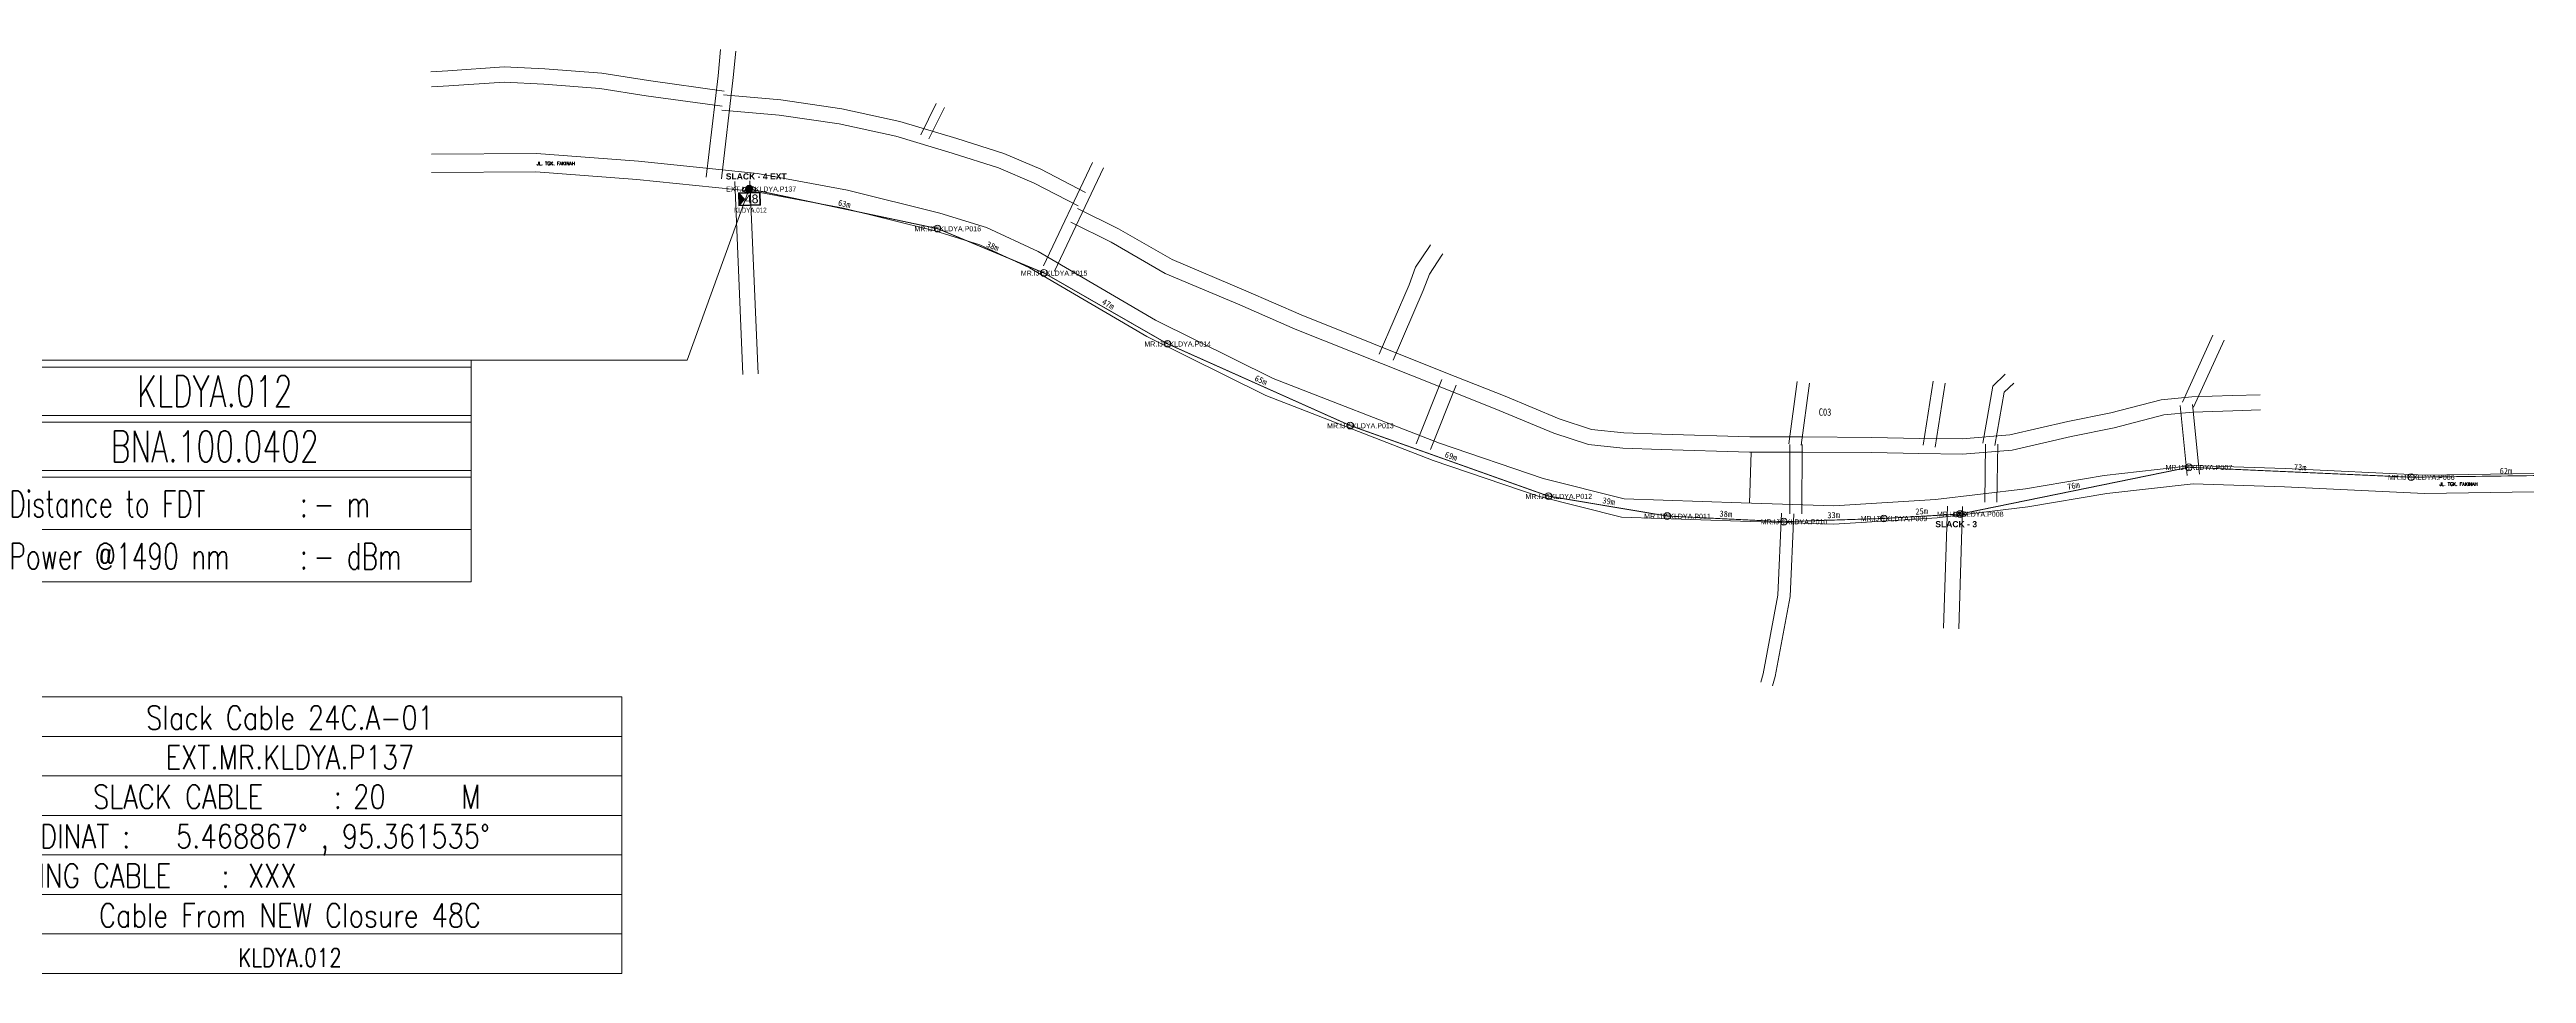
# Model space of a CAD drawing. Header units: millimetres. Extents: x 1360 to 24622, y -10297 to -7573.
# Drawn here: x 9073 to 9882, y -9079 to -8777 of the extents above; entities that cross this region are included whole.
import ezdxf
from ezdxf.enums import TextEntityAlignment as Align

# ---------------------------------------------------------------- set-up
doc = ezdxf.new("R2010")
doc.units = ezdxf.units.MM
doc.set_wipeout_variables(frame=1)
for name, color, linetype, lineweight in [('Basic Map', 105, 'Continuous', 15), ('COIL', 1, 'Continuous', 9), ('EXT FM POLE', 7, 'Continuous', 5), ('EXT POLE', 1, 'Continuous', 5), ('FAT', 30, 'Continuous', 5), ('FDT', 12, 'Continuous', 5), ('FDT-Info', 1, 'Continuous', 5), ('FO 24 CORE LINE C - FDT 1', 90, 'Continuous', 35), ('Garis Jalan', 225, 'Continuous', 15), ('JALAN', 7, 'Continuous', 25), ('NEW POLE 7m(4 inches)', 3, 'Continuous', 5), ('POLE ID', 1, 'Continuous', 5), ('TEXT INFO', 7, 'Continuous', 18)]:
    doc.layers.add(name, color=color, linetype=linetype, lineweight=lineweight)
doc.layers.add('DIMENSI', color=7, linetype='Continuous')
doc.layers.add('FIBER SPARE COIL', color=1, linetype='Continuous')
doc.styles.add('Annotative', font='SimSun.ttf')
doc.styles.add('FS', font='SimSun.ttf', dxfattribs={"width": 0.7})
doc.styles.add('INFO', font='simplex.shx', dxfattribs={"width": 0.6})
doc.styles.add('ISO-Text', font='simplex.shx', dxfattribs={"width": 0.6})
doc.styles.add('Mark', font='arial.ttf', dxfattribs={"width": 0.8, "height": 2.5})
doc.styles.add('Notes', font='arial.ttf', dxfattribs={"height": 3})
doc.styles.add('ROMANS', font='romans.shx', dxfattribs={"width": 1.2})
doc.styles.get("Standard").update_dxf_attribs({"font": 'simplex.shx'})
doc.styles.add('Title Block 3', font='dgn003.shx')
doc.styles.add('Title Block v21 - Default$0$Standard', font='arial.ttf')
doc.dimstyles.new('emr standard', dxfattribs={"dimtxt": 2, "dimasz": 0, "dimexe": 1.25, "dimexo": 0.0625, "dimtad": 1, "dimdec": 0, "dimzin": 1, "dimdsep": 46, "dimtxsty": 'Annotative', "dimblk": 'ARCHTICK', "dimcen": 0, "dimse1": 1, "dimse2": 1, "dimsd1": 1, "dimsd2": 1, "dimclrt": 256, "dimadec": 0, "dimazin": 0, "dimtfac": 1, "dimtdec": 0, "dimtmove": 2, "dimatfit": 3, "dimfxl": 1, "dimfxlon": 1, "dimtzin": 0, "dimarcsym": 0})

# ---------------------------------------------------------------- blocks, each defined once
blk = doc.blocks.new('*U55')
at = {"color": 0, "linetype": 'ByBlock', "lineweight": -2}
blk.add_circle((0, 0), 2.24, dxfattribs=at)
at = {"color": 0, "linetype": 'ByBlock', "lineweight": -2, "style": 'Title Block 3', "width": 0.799091}
for s, p in [('NP7', (0, 0.6)), ("4'", (0, -1.3))]:
    blk.add_text(s, height=1.49, dxfattribs=at).set_placement(p, align=Align.MIDDLE_CENTER)
blk = doc.blocks.new('*U54')
at = {"color": 0, "linetype": 'ByBlock', "lineweight": -2}
for points in [[(-1.6, 1.6), (1.6, -1.6)], [(-1.6, -1.6), (1.6, 1.6)]]:
    blk.add_lwpolyline(points, dxfattribs=at)
blk.add_circle((0, 0), 2.24, dxfattribs=at)
blk = doc.blocks.new('*U57')
h = blk.add_hatch(color=2)
h.dxf.hatch_style = 1
h.paths.add_polyline_path([(-4.25, 2), (-4.25, -2), (-2.4, 0)])
h = blk.add_hatch(color=256)
h.dxf.hatch_style = 1
h.paths.add_polyline_path([(-1.97, 3.47, 1), (0.47, 3.47, 1)])
for points in [[(-4.5, 2.25), (3, 2.25), (3, -2.25), (-4.5, -2.25)], [(-4.25, 2), (2.75, 2), (2.75, -2), (-4.25, -2)]]:
    blk.add_lwpolyline(points, close=True)
at = {"color": 2}
blk.add_lwpolyline([(-4.25, 2), (-4.25, -2), (-2.4, 0)], close=True, dxfattribs=at)
blk.add_circle((-0.75, 3.47), 1.22)
at = {"style": 'ISO-Text', "width": 0.6}
blk.add_attdef('FDT', text='', height=3, dxfattribs=at).set_placement((0, 0), align=Align.MIDDLE_CENTER)
blk = doc.blocks.new('FDT-Info')
at = {"lineweight": 0}
blk.add_wipeout([(0, 16.53), (38.25, 16.53), (38.25, 0), (0, 0)], dxfattribs=at).dxf.layer = 'FDT-Info'
at = {"layer": 'FDT-Info'}
for p, q in [((0, 16.53), (0, 0)), ((38.25, 16.53), (38.25, 0)), ((0, 8.31), (38.25, 8.31)), ((0, 7.8), (38.25, 7.8)), ((0, 3.9), (38.25, 3.9)), ((0, 0), (38.25, 0))]:
    blk.add_line(p, q, dxfattribs=at)
for points in [[(0, 16.53), (38.25, 16.53)], [(0, 16.02), (38.25, 16.02)], [(0, 12.42), (38.25, 12.42)], [(0, 11.91), (38.25, 11.91)]]:
    blk.add_lwpolyline(points, dxfattribs=at)
at = {"layer": 'FDT-Info', "style": 'ROMANS', "width": 0.7}
for s, height, p in [(':', 1.95, (25.47, 4.83)), ('Power @1490 nm', 1.9493, (3.8, 0.94)), (':', 1.95, (25.47, 0.94))]:
    blk.add_text(s, height=height, dxfattribs=at).set_placement(p)
for p in [(19.13, 14.22), (19.13, 10.11)]:
    blk.add_attdef('FAT_SEQUENCE', text='', height=2.34, dxfattribs=at).set_placement(p, align=Align.MIDDLE_CENTER)
blk.add_attdef('DISTANCE_TO', (3.8, 4.83), '', height=1.95, dxfattribs=at)
for tag, p in [('DISTANCE_TO_OLT', (26.51, 5.81)), ('LOSS_@1490NM', (26.51, 1.91))]:
    blk.add_attdef(tag, text='', height=1.95, dxfattribs=at).set_placement(p, align=Align.MIDDLE_LEFT)
blk = doc.blocks.new('INFO_EVERY_10P')
at = {"color": 1}
blk.add_wipeout([(0, 0), (0, -70), (167.84, -70), (167.84, 0)], dxfattribs=at)
blk.add_wipeout([(0, 0), (167.84, 0), (167.84, -70), (0, -70)])
blk.add_wipeout([(0, 0), (167.84, 0), (167.84, -70), (0, -70)])
at = {"color": 0}
for p, q in [((0, 0), (0, -70)), ((0, -60), (167.84, -60)), ((0, -70), (167.84, -70))]:
    blk.add_line(p, q, dxfattribs=at)
for points in [[(0, 0), (167.84, 0)], [(167.84, 0), (167.84, -70)], [(0, -10), (167.84, -10)], [(0, -20), (167.84, -20)], [(0, -30), (167.84, -30)], [(0, -40), (167.84, -40)], [(0, -50), (167.84, -50)]]:
    blk.add_lwpolyline(points, dxfattribs=at)
at = {"color": 0, "style": 'INFO'}
for s, width, p in [('SLACK CABLE', 0.8, (34.09, -25.28)), (':', 0.6, (95.23, -25.28)), ('M', 0.8, (127.19, -25.28)), ('COORDINAT :', 0.8, (2.98, -35.28)), ('MARKING CABLE', 0.8, (2.98, -45.28)), (':', 0.6, (66.82, -45.28))]:
    blk.add_text(s, height=6, dxfattribs=dict(at, width=width)).set_placement(p, align=Align.MIDDLE_LEFT)
at = {"color": 0, "style": 'INFO', "width": 0.8}
for tag, p in [('ID', (83.92, -8.28)), ('PLACE', (83.92, -18.28)), ('IDENTITY', (83.92, -58.28)), ('IDENTITY2', (83.92, -68.28))]:
    blk.add_attdef(tag, text='', height=6, dxfattribs=at).set_placement(p, align=Align.CENTER)
for tag, p in [('SLACK', (99.89, -28.28)), ('COORDINAT', (55.05, -38.28)), ('MARKING', (73.25, -48.28))]:
    blk.add_attdef(tag, p, '', height=6, dxfattribs=at)
blk = doc.blocks.new('*D1902')
at = {"layer": 'Defpoints', "color": 0, "transparency": 16777216}
for p in [(9844.06, -8917.09), (9844.06, -8917.09), (9906.05, -8916.28)]:
    blk.add_point(p, dxfattribs=at)
at = {"layer": 'DIMENSI', "transparency": 16777216, "insert": (9875.03, -8915.06), "char_height": 2, "attachment_point": 5, "rotation": 0.74414, "style": 'Annotative'}
blk.add_mtext('62m', dxfattribs=at)
blk = doc.blocks.new('_ArchTick')
at = {"color": 0, "linetype": 'ByBlock', "const_width": 0.15}
blk.add_lwpolyline([(-0.5, -0.5), (0.5, 0.5)], dxfattribs=at)
blk = doc.blocks.new('*D1903')
at = {"layer": 'Defpoints', "color": 0, "transparency": 16777216}
for p in [(9771.41, -8913.85), (9771.41, -8913.85), (9844.06, -8917.09)]:
    blk.add_point(p, dxfattribs=at)
at = {"layer": 'DIMENSI', "transparency": 16777216, "insert": (9807.81, -8913.84), "char_height": 2, "attachment_point": 5, "rotation": 357.44796, "style": 'Annotative'}
blk.add_mtext('73m', dxfattribs=at)
blk = doc.blocks.new('*D1904')
at = {"layer": 'Defpoints', "color": 0, "transparency": 16777216}
for p in [(9771.41, -8913.85), (9696.71, -8929.12), (9696.71, -8929.12)]:
    blk.add_point(p, dxfattribs=at)
at = {"layer": 'DIMENSI', "transparency": 16777216, "insert": (9733.73, -8919.89), "char_height": 2, "attachment_point": 5, "rotation": 11.55338, "style": 'Annotative'}
blk.add_mtext('76m', dxfattribs=at)
blk = doc.blocks.new('*D1905')
at = {"layer": 'Defpoints', "color": 0, "transparency": 16777216}
for p in [(9671.78, -8930.56), (9671.78, -8930.56), (9696.71, -8929.12)]:
    blk.add_point(p, dxfattribs=at)
at = {"layer": 'DIMENSI', "transparency": 16777216, "insert": (9684.15, -8928.22), "char_height": 2, "attachment_point": 5, "rotation": 3.30586, "style": 'Annotative'}
blk.add_mtext('25m', dxfattribs=at)
blk = doc.blocks.new('*D1906')
at = {"layer": 'Defpoints', "color": 0, "transparency": 16777216}
for p in [(9639.12, -8931.62), (9639.12, -8931.62), (9671.78, -8930.56)]:
    blk.add_point(p, dxfattribs=at)
at = {"layer": 'DIMENSI', "transparency": 16777216, "insert": (9655.4, -8929.46), "char_height": 2, "attachment_point": 5, "rotation": 1.85519, "style": 'Annotative'}
blk.add_mtext('33m', dxfattribs=at)
blk = doc.blocks.new('*D1907')
at = {"layer": 'Defpoints', "color": 0, "transparency": 16777216}
for p in [(9601.06, -8929.78), (9601.06, -8929.78), (9639.12, -8931.62)]:
    blk.add_point(p, dxfattribs=at)
at = {"layer": 'DIMENSI', "transparency": 16777216, "insert": (9620.17, -8929.08), "char_height": 2, "attachment_point": 5, "rotation": 357.24142, "style": 'Annotative'}
blk.add_mtext('38m', dxfattribs=at)
blk = doc.blocks.new('*D1908')
at = {"layer": 'Defpoints', "color": 0, "transparency": 16777216}
for p in [(9562.27, -8923.28), (9562.27, -8923.28), (9601.06, -8929.78)]:
    blk.add_point(p, dxfattribs=at)
at = {"layer": 'DIMENSI', "transparency": 16777216, "insert": (9581.94, -8924.93), "char_height": 2, "attachment_point": 5, "rotation": 350.48539, "style": 'Annotative'}
blk.add_mtext('39m', dxfattribs=at)
blk = doc.blocks.new('*D1909')
at = {"layer": 'Defpoints', "color": 0, "transparency": 16777216}
for p in [(9497.48, -8900.22), (9497.48, -8900.22), (9562.27, -8923.28)]:
    blk.add_point(p, dxfattribs=at)
at = {"layer": 'DIMENSI', "transparency": 16777216, "insert": (9530.42, -8910.22), "char_height": 2, "attachment_point": 5, "rotation": 340.40928, "style": 'Annotative'}
blk.add_mtext('69m', dxfattribs=at)
blk = doc.blocks.new('*D1910')
at = {"layer": 'Defpoints', "color": 0, "transparency": 16777216}
for p in [(9437.79, -8873.51), (9437.79, -8873.51), (9497.48, -8900.22)]:
    blk.add_point(p, dxfattribs=at)
at = {"layer": 'DIMENSI', "transparency": 16777216, "insert": (9468.3, -8885.38), "char_height": 2, "attachment_point": 5, "rotation": 335.88975, "style": 'Annotative'}
blk.add_mtext('65m', dxfattribs=at)
blk = doc.blocks.new('*D1911')
at = {"layer": 'Defpoints', "color": 0, "transparency": 16777216}
for p in [(9397.42, -8850.35), (9397.42, -8850.35), (9437.79, -8873.51)]:
    blk.add_point(p, dxfattribs=at)
at = {"layer": 'DIMENSI', "transparency": 16777216, "insert": (9418.41, -8860.52), "char_height": 2, "attachment_point": 5, "rotation": 330.15932, "style": 'Annotative'}
blk.add_mtext('47m', dxfattribs=at)
blk = doc.blocks.new('*D1912')
at = {"layer": 'Defpoints', "color": 0, "transparency": 16777216}
for p in [(9362.66, -8835.86), (9362.66, -8835.86), (9397.42, -8850.35)]:
    blk.add_point(p, dxfattribs=at)
at = {"layer": 'DIMENSI', "transparency": 16777216, "insert": (9380.67, -8841.61), "char_height": 2, "attachment_point": 5, "rotation": 337.36775, "style": 'Annotative'}
blk.add_mtext('38m', dxfattribs=at)
blk = doc.blocks.new('*D1913')
at = {"layer": 'Defpoints', "color": 0, "transparency": 16777216}
for p in [(9301.13, -8822.88), (9301.13, -8822.88), (9362.66, -8835.86)]:
    blk.add_point(p, dxfattribs=at)
at = {"layer": 'DIMENSI', "transparency": 16777216, "insert": (9332.23, -8827.78), "char_height": 2, "attachment_point": 5, "rotation": 348.08674, "style": 'Annotative'}
blk.add_mtext('63m', dxfattribs=at)
blk = doc.blocks.new('Title Block v21 - Default$0$AnonymousCell15')
at = {"layer": 'COIL'}
for centre in [(-5, 0), (5, 0)]:
    blk.add_ellipse(centre, major_axis=(5.04, 0), ratio=0.714286, dxfattribs=at)

msp = doc.modelspace()

# ---------------------------------------------------------------- linework, layer by layer
at = {"layer": 'Basic Map'}
msp.add_line((9628.42, -8908.86), (9627.91, -8925.56), dxfattribs=at)
at = {"layer": 'FDT-Info', "linetype": 'ByBlock'}
msp.add_lwpolyline([(9301.13, -8822.88), (9280.91, -8878.86), (9074.77, -8878.86)], dxfattribs=at)
at = {"layer": 'FO 24 CORE LINE C - FDT 1', "const_width": 0.3}
msp.add_lwpolyline([(9906.05, -8916.28), (9844.06, -8917.09), (9771.41, -8913.85), (9696.71, -8929.12), (9671.78, -8930.56), (9639.12, -8931.62), (9601.06, -8929.78), (9562.27, -8923.28), (9497.48, -8900.22), (9437.79, -8873.51), (9397.42, -8850.35), (9362.66, -8835.86), (9301.13, -8822.88)], dxfattribs=at)
at = {"layer": 'Garis Jalan'}
for p, q in [((9290.97, -8785.97), (9291.8, -8777.36)), ((9295.94, -8786.51), (9296.78, -8777.84)), ((9202.65, -8784.27), (9197.1, -8784.59)), ((9221.03, -8783.03), (9202.65, -8784.27)), ((9234.37, -8783.63), (9221.03, -8783.03)), ((9252.96, -8785.11), (9234.37, -8783.63)), ((9268.23, -8787.48), (9252.96, -8785.11)), ((9292.96, -8790.91), (9268.23, -8787.48)), ((9287.07, -8819.06), (9290.97, -8785.97)), ((9292.03, -8819.64), (9295.94, -8786.51)), ((9202.96, -8789.26), (9197.39, -8789.59)), ((9221.09, -8788.04), (9202.96, -8789.26)), ((9234.06, -8788.62), (9221.09, -8788.04)), ((9252.38, -8790.08), (9234.06, -8788.62)), ((9267.5, -8792.43), (9252.38, -8790.08)), ((9292.27, -8795.86), (9267.5, -8792.43)), ((9292.68, -8792.17), (9311.47, -8793.82)), ((9311.47, -8793.82), (9331.43, -8796.72)), ((9357.17, -8805.24), (9362.2, -8795)), ((9292.24, -8797.15), (9310.89, -8798.79)), ((9310.89, -8798.79), (9330.53, -8801.64)), ((9330.53, -8801.64), (9349.07, -8805.71)), ((9331.43, -8796.72), (9350.32, -8800.86)), ((9350.32, -8800.86), (9368.95, -8806.39)), ((9359.86, -8806.56), (9364.89, -8796.32)), ((9231.62, -8811.31), (9197.35, -8811.55)), ((9264.92, -8813.79), (9231.62, -8811.31)), ((9349.07, -8805.71), (9367.47, -8811.17)), ((9367.47, -8811.17), (9382.59, -8816.04)), ((9368.95, -8806.39), (9384.33, -8811.35)), ((9384.33, -8811.35), (9396.4, -8816.44)), ((9231.42, -8817.31), (9197.39, -8817.54)), ((9264.39, -8819.77), (9231.42, -8817.31)), ((9303, -8823.75), (9264.39, -8819.77)), ((9303.86, -8817.81), (9264.92, -8813.79)), ((9333.25, -8823.31), (9303.86, -8817.81)), ((9382.59, -8816.04), (9394.27, -8820.97)), ((9396.4, -8816.44), (9410.95, -8824.03)), ((9413.24, -8814.25), (9397.29, -8848.06)), ((9416.85, -8815.96), (9400.91, -8849.77)), ((9296.39, -8820.42), (9299.08, -8883.55)), ((9301.39, -8820.21), (9304.07, -8883.33)), ((9331.97, -8829.18), (9303, -8823.75)), ((9363.43, -8830.82), (9333.25, -8823.31)), ((9394.27, -8820.97), (9408.64, -8828.46)), ((9361.81, -8836.6), (9331.97, -8829.18)), ((9378.6, -8835.55), (9363.43, -8830.82)), ((9395.52, -8843.34), (9378.6, -8835.55)), ((9406.19, -8833.77), (9419.36, -8840.33)), ((9408.41, -8829.3), (9421.72, -8835.92)), ((9421.72, -8835.92), (9439.27, -8845.99)), ((9376.45, -8841.16), (9361.81, -8836.6)), ((9392.74, -8848.67), (9376.45, -8841.16)), ((9433.91, -8865.81), (9395.52, -8843.34)), ((9419.36, -8840.33), (9437.04, -8850.48)), ((9523.35, -8841.66), (9518.83, -8848.45)), ((9523.74, -8841.13), (9523.35, -8841.66)), ((9527.77, -8844.09), (9527.44, -8844.53)), ((9431.06, -8871.1), (9392.74, -8848.67)), ((9437.04, -8850.48), (9461.39, -8860.79)), ((9439.27, -8845.99), (9463.37, -8856.2)), ((9518.83, -8848.45), (9516.69, -8854.19)), ((9523.32, -8850.74), (9521.33, -8856.06)), ((9527.44, -8844.53), (9523.32, -8850.74)), ((9463.37, -8856.2), (9481.41, -8864.08)), ((9516.69, -8854.19), (9506.92, -8876.87)), ((9521.33, -8856.06), (9511.51, -8878.85)), ((9472.32, -8884.85), (9433.91, -8865.81)), ((9461.39, -8860.79), (9479.48, -8868.7)), ((9481.41, -8864.08), (9528.69, -8882.94)), ((9469.89, -8890.35), (9431.06, -8871.1)), ((9479.48, -8868.7), (9526.85, -8887.58)), ((9769.35, -8892.6), (9779.32, -8870.64)), ((9772.99, -8894.25), (9782.97, -8872.3)), ((9528.69, -8882.94), (9548.06, -8890.63)), ((9707.43, -8887.31), (9711.47, -8883.46)), ((9524.6, -8911.62), (9469.89, -8890.35)), ((9526.66, -8905.98), (9472.32, -8884.85)), ((9519.05, -8906.22), (9527.44, -8885.13)), ((9523.7, -8908.07), (9532.09, -8886.98)), ((9526.85, -8887.58), (9546.17, -8895.27)), ((9548.06, -8890.63), (9565.74, -8898.01)), ((9640.81, -8906.13), (9643.52, -8885.82)), ((9644.77, -8906.66), (9647.48, -8886.35)), ((9684.62, -8906.62), (9687.92, -8885.72)), ((9688.57, -8907.24), (9691.87, -8886.35)), ((9704.15, -8905.99), (9707.43, -8887.31)), ((9708.09, -8906.68), (9711.14, -8889.3)), ((9711.14, -8889.3), (9714.24, -8886.35)), ((9745.94, -8896.04), (9762.37, -8891.81)), ((9762.37, -8891.81), (9772.37, -8890.79)), ((9772.37, -8890.79), (9785.65, -8890.39)), ((9785.65, -8890.39), (9794.73, -8890.12)), ((9546.17, -8895.27), (9563.99, -8902.7)), ((9565.74, -8898.01), (9576.35, -8901.52)), ((9712.93, -8903.27), (9731.96, -8898.92)), ((9731.96, -8898.92), (9745.94, -8896.04)), ((9747.06, -8900.91), (9763.25, -8896.75)), ((9763.25, -8896.75), (9772.7, -8895.79)), ((9770.93, -8916.49), (9768.61, -8893.69)), ((9774.91, -8916.08), (9772.59, -8893.28)), ((9772.7, -8895.79), (9785.8, -8895.39)), ((9785.8, -8895.39), (9794.88, -8895.11)), ((9560.55, -8917.52), (9526.66, -8905.98)), ((9563.99, -8902.7), (9575.3, -8906.43)), ((9575.3, -8906.43), (9586.52, -8907.59)), ((9576.35, -8901.52), (9586.86, -8902.6)), ((9586.52, -8907.59), (9599.01, -8908)), ((9586.86, -8902.6), (9599.16, -8903.01)), ((9599.01, -8908), (9627.92, -8908.86)), ((9599.16, -8903.01), (9628, -8903.86)), ((9627.92, -8908.86), (9645.3, -8908.91)), ((9628, -8903.86), (9645.32, -8903.91)), ((9641.05, -8929.02), (9641.12, -8906.39)), ((9645.05, -8929.03), (9645.12, -8906.41)), ((9645.3, -8908.91), (9667.78, -8909.06)), ((9645.32, -8903.91), (9667.85, -8904.06)), ((9667.85, -8904.06), (9683.3, -8904.39)), ((9683.3, -8904.39), (9697.37, -8904.55)), ((9697.37, -8904.55), (9712.93, -8903.27)), ((9697.55, -8909.56), (9713.7, -8908.22)), ((9704.76, -8925.21), (9705.02, -8906.24)), ((9708.76, -8925.27), (9709.02, -8906.29)), ((9713.7, -8908.22), (9733.02, -8903.8)), ((9733.02, -8903.8), (9747.06, -8900.91)), ((9558.84, -8923.28), (9524.6, -8911.62)), ((9667.78, -8909.06), (9683.22, -8909.39)), ((9683.22, -8909.39), (9697.55, -8909.56)), ((9743.78, -8916.48), (9718.03, -8920.88)), ((9772.61, -8913.28), (9743.78, -8916.48)), ((9802.9, -8914.27), (9772.61, -8913.28)), ((9848.53, -8916.44), (9802.9, -8914.27)), ((9906.04, -8915.52), (9848.53, -8916.44)), ((9586.08, -8930.13), (9558.84, -8923.28)), ((9586.92, -8924.16), (9560.55, -8917.52)), ((9625.21, -8925.48), (9586.92, -8924.16)), ((9688.73, -8924.36), (9655.42, -8926.4)), ((9718.03, -8920.88), (9688.73, -8924.36)), ((9744.62, -8922.42), (9718.88, -8926.82)), ((9772.85, -8919.29), (9744.62, -8922.42)), ((9802.66, -8920.26), (9772.85, -8919.29)), ((9848.43, -8922.45), (9802.66, -8920.26)), ((9906.06, -8921.52), (9848.43, -8922.45)), ((9625.02, -8931.47), (9586.08, -8930.13)), ((9655.51, -8932.4), (9625.02, -8931.47)), ((9655.42, -8926.4), (9625.21, -8925.48)), ((9638.4, -8928.85), (9637.17, -8955.59)), ((9642.4, -8929.03), (9641.15, -8956.05)), ((9689.27, -8930.33), (9655.51, -8932.4)), ((9718.88, -8926.82), (9689.27, -8930.33)), ((9692.55, -8926.55), (9691.27, -8966.43)), ((9697.55, -8926.71), (9696.27, -8966.59)), ((9637.17, -8955.59), (9632.41, -8981.29)), ((9641.15, -8956.05), (9636.3, -8982.22)), ((9632.41, -8981.29), (9631.58, -8984.09)), ((9636.3, -8982.22), (9635.41, -8985.22))]:
    msp.add_line(p, q, dxfattribs=at)

# ---------------------------------------------------------------- block references
at = {"layer": 'EXT POLE', "xscale": 0.4917860914719293, "yscale": 0.4917860914719293, "zscale": 0.4917860914719293}
msp.add_blockref('*U54', (9301.13, -8822.88), dxfattribs=at)
at = {"layer": 'FDT'}
ref = msp.add_blockref('*U57', (9301.93, -8826.17), dxfattribs=dict(at, xscale=0.9527559055117671, yscale=0.9527559055117671, zscale=0.9527559055117671, rotation=1.54339931468026))
ref.add_attrib('FDT', '48', dxfattribs={"layer": '0', "height": 2.858, "rotation": 1.5434, "style": 'Title Block v21 - Default$0$Standard'}).set_placement((9301.93, -8826.17), align=Align.MIDDLE_CENTER)
at = {"layer": 'FIBER SPARE COIL', "color": 7, "linetype": 'Continuous', "lineweight": 0, "xscale": 0.2139596395529744, "yscale": 0.2139596395529744, "zscale": 0.2139596392030157, "rotation": 3.460560677196375}
for p in [(9300.99, -8823.06), (9696.61, -8929.19)]:
    msp.add_blockref('Title Block v21 - Default$0$AnonymousCell15', p, dxfattribs=at)
at = {"layer": 'NEW POLE 7m(4 inches)', "xscale": 0.4917860914719293, "yscale": 0.4917860914719293, "zscale": 0.4917860914719293}
for p in [(9362.66, -8835.86), (9397.42, -8850.35), (9437.79, -8873.51), (9497.48, -8900.22), (9771.41, -8913.85), (9844.06, -8917.09), (9562.27, -8923.28), (9601.06, -8929.78), (9639.12, -8931.62), (9671.78, -8930.56), (9696.71, -8929.12)]:
    msp.add_blockref('*U55', p, dxfattribs=at)
at = {"layer": 'TEXT INFO'}
ref = msp.add_blockref('INFO_EVERY_10P', (9042.79, -8988.85), dxfattribs=dict(at, xscale=1.291115503308199, yscale=1.291115503308199, zscale=1.291115503308199))
ref.add_attrib('ID', 'Slack Cable 24C.A-01', dxfattribs={"layer": '0', "color": 0, "height": 7.7467, "style": 'INFO', "width": 0.8}).set_placement((9151.13, -8999.54), align=Align.CENTER)
ref.add_attrib('PLACE', 'EXT.MR.KLDYA.P137', dxfattribs={"layer": '0', "color": 0, "height": 7.7467, "style": 'INFO', "width": 0.8}).set_placement((9151.13, -9012.45), align=Align.CENTER)
ref.add_attrib('SLACK', '20', (9171.75, -9025.36), dxfattribs={"layer": '0', "color": 0, "height": 7.747, "style": 'INFO', "width": 0.8})
ref.add_attrib('COORDINAT', '5.468867° , 95.361535°', (9113.87, -9038.27), dxfattribs={"layer": '0', "color": 0, "height": 7.7467, "style": 'INFO', "width": 0.8})
ref.add_attrib('MARKING', 'XXX', (9137.36, -9051.19), dxfattribs={"layer": '0', "color": 0, "height": 7.747, "style": 'INFO', "width": 0.8})
ref.add_attrib('IDENTITY', 'Cable From NEW Closure 48C', dxfattribs={"layer": '0', "color": 0, "height": 7.7467, "style": 'INFO', "width": 0.8}).set_placement((9151.13, -9064.1), align=Align.CENTER)
ref.add_attrib('IDENTITY2', 'KLDYA.012', dxfattribs={"layer": '0', "color": 0, "height": 5.977, "style": 'INFO', "width": 0.8}).set_placement((9151.13, -9077.01), align=Align.CENTER)

# ---------------------------------------------------------------- texts
at = {"layer": 'EXT FM POLE', "char_height": 2, "attachment_point": 1}
for s, insert in [('{\\fArial|b1|i0|c0|p34;SLACK - 4 EXT}', (9293.48, -8817.81)), ('{\\fArial|b1|i0|c0|p34;SLACK - 3}', (9688.6, -8931.43))]:
    msp.add_mtext_dynamic_manual_height_columns(s, width=23.7376, gutter_width=1, heights=[0], dxfattribs=dict(at, insert=insert))
at = {"layer": 'FAT', "color": 0, "style": 'FS', "width": 0.85}
msp.add_text('C03', height=2.398, dxfattribs=at).set_placement((9650.52, -8897))
at = {"layer": 'FDT', "style": 'Mark', "width": 0.7}
msp.add_text('KLDYA.012', height=1.671, rotation=0.15091, dxfattribs=at).set_placement((9301.5, -8829.85), align=Align.MIDDLE)
at = {"layer": 'JALAN', "char_height": 1.0791, "attachment_point": 1}
for insert in [(9231.71, -8814.04), (9853.31, -8918.78)]:
    msp.add_mtext_dynamic_manual_height_columns('JL. TGK. FAKINAH', width=16.3342, gutter_width=5.4, heights=[0], dxfattribs=dict(at, insert=insert))
at = {"layer": 'POLE ID', "style": 'Notes'}
for s, p in [('EXT.MR.KLDYA.P137', (9293.57, -8823.76)), ('MR.IJY.KLDYA.P016', (9355.1, -8836.75)), ('MR.IJY.KLDYA.P015', (9389.86, -8851.24)), ('MR.IJY.KLDYA.P014', (9430.22, -8874.39)), ('MR.IJY.KLDYA.P013', (9489.92, -8901.11)), ('MR.IJY.KLDYA.P007', (9763.84, -8914.73)), ('MR.IJY.KLDYA.P006', (9836.5, -8917.97)), ('MR.IJY.KLDYA.P012', (9554.71, -8924.17)), ('MR.IJY.KLDYA.P011', (9593.5, -8930.67)), ('MR.IJY.KLDYA.P010', (9631.56, -8932.5)), ('MR.IJY.KLDYA.P009', (9664.21, -8931.45)), ('MR.IJY.KLDYA.P008', (9689.14, -8930.01))]:
    msp.add_text(s, height=1.65, dxfattribs=at).set_placement(p)

# ---------------------------------------------------------------- dimensions: what is measured, and where the dimension line sits
at = {"layer": 'DIMENSI'}
for p1, p2, picture, middle in [((9362.66, -8835.86), (9301.13, -8822.88), '*D1913', (9332.23, -8827.78)), ((9397.42, -8850.35), (9362.66, -8835.86), '*D1912', (9380.67, -8841.61)), ((9437.79, -8873.51), (9397.42, -8850.35), '*D1911', (9418.41, -8860.52)), ((9497.48, -8900.22), (9437.79, -8873.51), '*D1910', (9468.3, -8885.38)), ((9562.27, -8923.28), (9497.48, -8900.22), '*D1909', (9530.42, -8910.22)), ((9771.41, -8913.85), (9696.71, -8929.12), '*D1904', (9733.73, -8919.89)), ((9844.06, -8917.09), (9771.41, -8913.85), '*D1903', (9807.81, -8913.84)), ((9906.05, -8916.28), (9844.06, -8917.09), '*D1902', (9875.03, -8915.06)), ((9601.06, -8929.78), (9562.27, -8923.28), '*D1908', (9581.94, -8924.93)), ((9639.12, -8931.62), (9601.06, -8929.78), '*D1907', (9620.17, -8929.08)), ((9671.78, -8930.56), (9639.12, -8931.62), '*D1906', (9655.4, -8929.46)), ((9696.71, -8929.12), (9671.78, -8930.56), '*D1905', (9684.15, -8928.22))]:
    dim = msp.add_aligned_dim(p1=p1, p2=p2, distance=0, dimstyle='emr standard', override={"dimpost": 'm'}, dxfattribs=at)
    dim.commit()
    dim.dimension.update_dxf_attribs({"geometry": picture, "text_midpoint": middle})

# ---------------------------------------------------------------- next in the draw order: block references
at = {"layer": 'FDT-Info', "linetype": 'ByBlock'}
ref = msp.add_blockref('FDT-Info', (9042.79, -8951.29), dxfattribs=dict(at, xscale=4.380024814914261, yscale=4.380024814914261, zscale=4.380024814914261))
ref.add_attrib('FAT_SEQUENCE', 'KLDYA.012', dxfattribs={"height": 10.246, "style": 'ROMANS', "width": 0.7}).set_placement((9126.56, -8888.99), align=Align.MIDDLE_CENTER)
ref.add_attrib('DISTANCE_TO', 'Distance to FDT', (9059.41, -8930.11), dxfattribs={"height": 8.5379, "style": 'ROMANS', "width": 0.7})
ref.add_attrib('LOSS_@1490NM', '- dBm', dxfattribs={"height": 8.538, "style": 'ROMANS', "width": 0.7}).set_placement((9158.89, -8942.92), align=Align.MIDDLE_LEFT)
ref.add_attrib('DISTANCE_TO_OLT', '- m', dxfattribs={"height": 8.538, "style": 'ROMANS', "width": 0.7}).set_placement((9158.89, -8925.84), align=Align.MIDDLE_LEFT)
ref.add_attrib('FAT_SEQUENCE', 'BNA.100.0402', dxfattribs={"height": 10.2455, "style": 'ROMANS', "width": 0.7}).set_placement((9126.56, -8907.01), align=Align.MIDDLE_CENTER)

doc.saveas('drawing.dxf')
